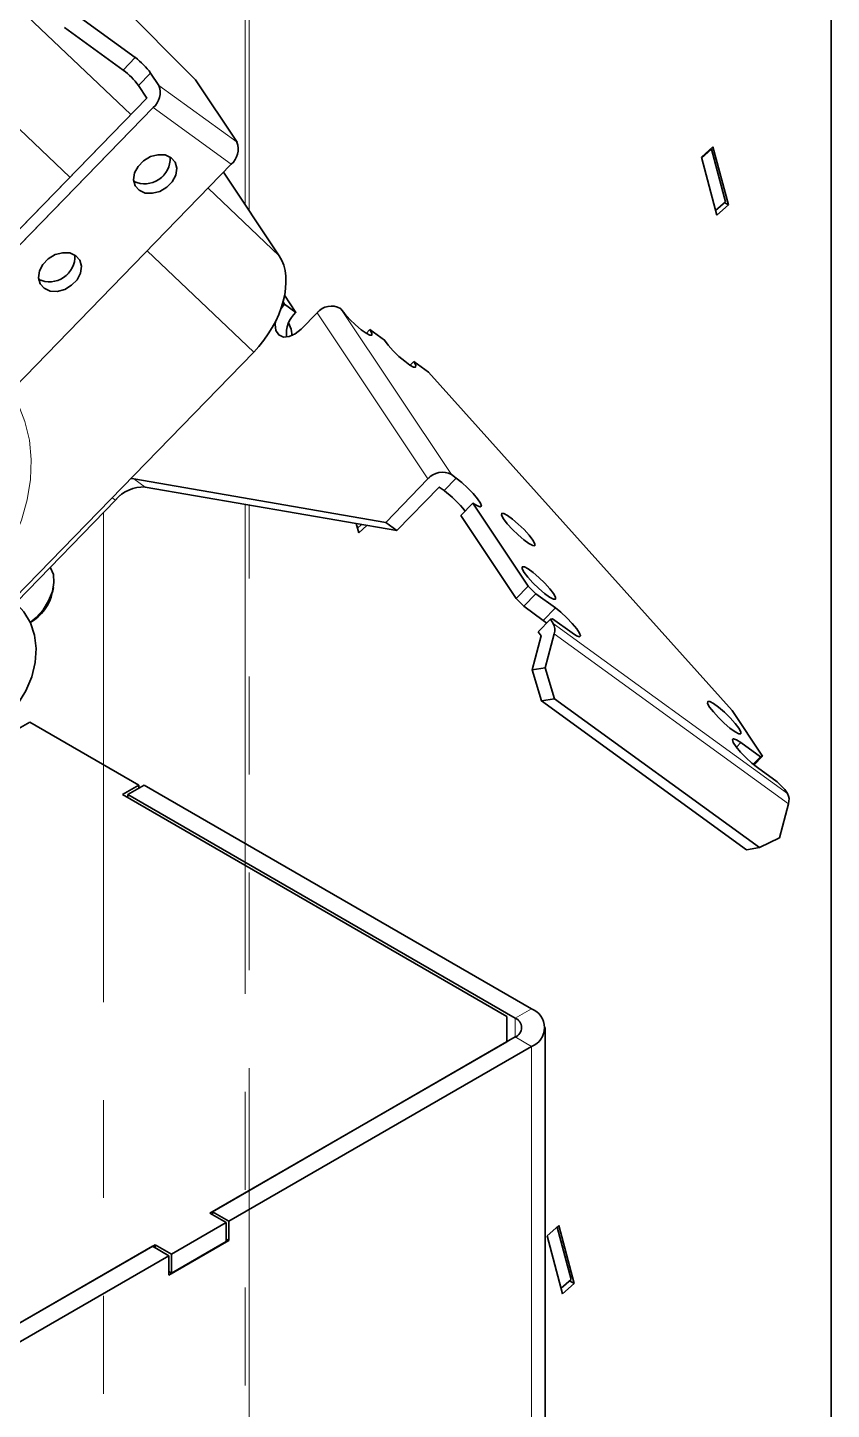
# Paper-space layout 'Blatt1' of a CAD drawing. Header units: millimetres. Extents: x 0 to 1189, y 0 to 841.
# Drawn here: x 597.49 to 607.91, y 129.61 to 147.53 of the extents above; entities that cross this region are included whole.
import ezdxf

# ---------------------------------------------------------------- set-up
doc = ezdxf.new("R2010")
doc.units = ezdxf.units.MM
doc.linetypes.add('PHANTOM', pattern=[12.7, 6.35, -1.27, 1.27, -1.27, 1.27, -1.27])

psp = doc.layouts.new('Blatt1')

# ---------------------------------------------------------------- linework, layer by layer
at = {"color": 7, "linetype": 'Continuous', "lineweight": 35}
for p, q in [((607.913, 172.867), (607.913, 84.419)), ((599.667, 146.855), (598.675, 147.853)), ((598.887, 147.143), (598.128, 147.694)), ((598.73, 146.98), (597.97, 147.532)), ((599.036, 146.619), (598.928, 146.781)), ((599.194, 146.782), (599.086, 146.943)), ((599.667, 146.855), (600.206, 146.047)), ((599.036, 146.619), (596.224, 143.724)), ((599.118, 146.495), (596.306, 143.6)), ((606.378, 145.984), (606.228, 145.851)), ((606.359, 145.955), (606.23, 145.841)), ((606.359, 145.955), (606.351, 145.96)), ((606.542, 145.272), (606.359, 145.955)), ((606.579, 145.233), (606.378, 145.984)), ((597.319, 142.865), (600.131, 145.76)), ((606.228, 145.851), (606.429, 145.1)), ((600.029, 145.656), (600.752, 144.572)), ((606.413, 145.158), (606.542, 145.272)), ((606.429, 145.1), (606.579, 145.233)), ((606.53, 145.261), (606.579, 145.233)), ((600.775, 143.886), (600.823, 143.945)), ((600.823, 143.945), (600.803, 143.976)), ((600.969, 143.839), (600.822, 144.06)), ((600.823, 143.945), (600.969, 143.839)), ((601.245, 143.834), (601.039, 143.622)), ((601.552, 143.885), (601.548, 143.891)), ((601.881, 143.567), (601.928, 143.615)), ((602.118, 143.477), (601.928, 143.615)), ((597.325, 140.135), (600.422, 143.323)), ((602.451, 143.153), (602.497, 143.201)), ((602.687, 143.063), (602.497, 143.201)), ((606.625, 138.676), (602.687, 143.063)), ((598.83, 141.684), (598.87, 141.68)), ((602.134, 141.114), (598.87, 141.68)), ((602.279, 141.008), (599.016, 141.574)), ((602.134, 141.114), (602.682, 141.679)), ((602.279, 141.008), (602.828, 141.573)), ((602.828, 141.573), (602.891, 141.527)), ((602.986, 141.736), (603.049, 141.69)), ((597.354, 140.091), (598.629, 141.403)), ((603.107, 141.204), (603.265, 141.366)), ((603.265, 141.366), (603.983, 140.289)), ((601.753, 141.1), (601.784, 140.981)), ((601.769, 141.04), (601.822, 141.088)), ((601.784, 140.981), (601.891, 141.076)), ((602.279, 141.008), (602.134, 141.114)), ((603.107, 141.204), (603.826, 140.127)), ((597.788, 140.527), (597.784, 140.533)), ((597.811, 140.207), (597.824, 140.272)), ((603.826, 140.127), (603.983, 140.289)), ((604.082, 140.189), (603.925, 140.027)), ((603.983, 140.289), (604.082, 140.189)), ((604.082, 140.189), (604.336, 140.005)), ((603.925, 140.027), (603.826, 140.127)), ((603.925, 140.027), (604.178, 139.843)), ((597.526, 139.815), (597.527, 139.816)), ((604.271, 139.858), (604.113, 139.696)), ((604.178, 139.843), (604.223, 139.808)), ((604.298, 139.866), (604.271, 139.858)), ((604.271, 139.858), (604.307, 139.804)), ((604.551, 139.682), (604.298, 139.866)), ((604.149, 139.642), (604.034, 139.202)), ((604.113, 139.696), (604.149, 139.642)), ((604.319, 139.669), (604.204, 139.229)), ((604.034, 139.202), (604.204, 139.229)), ((604.154, 138.8), (604.034, 139.202)), ((604.204, 139.229), (604.324, 138.827)), ((604.324, 138.827), (604.154, 138.8)), ((604.154, 138.8), (606.812, 136.87)), ((604.324, 138.827), (606.982, 136.897)), ((607.021, 138.084), (606.625, 138.676)), ((597.519, 138.523), (597.306, 138.401)), ((597.519, 138.523), (598.933, 137.707)), ((606.993, 138.076), (606.74, 138.259)), ((606.9, 137.98), (606.993, 138.076)), ((607.021, 138.084), (606.911, 137.971)), ((606.993, 138.076), (607.021, 138.084)), ((606.956, 137.936), (607.209, 137.752)), ((598.933, 137.707), (598.721, 137.584)), ((599.004, 137.707), (598.791, 137.584)), ((598.933, 137.707), (598.933, 137.666)), ((599.004, 137.707), (604.024, 134.808)), ((607.308, 137.653), (607.209, 137.752)), ((607.344, 137.599), (607.308, 137.653)), ((603.706, 134.706), (598.721, 137.584)), ((603.812, 134.686), (598.791, 137.584)), ((598.791, 137.584), (598.791, 137.543)), ((607.241, 137.023), (607.356, 137.463)), ((606.982, 136.897), (607.241, 137.023)), ((606.812, 136.87), (606.982, 136.897)), ((603.706, 134.38), (603.706, 134.706)), ((599.887, 132.175), (603.812, 134.441)), ((604.2, 118.787), (604.2, 134.563)), ((603.706, 134.38), (599.852, 132.155)), ((600.1, 132.053), (604.024, 134.318)), ((600.064, 132.033), (599.852, 132.155)), ((599.887, 132.175), (600.1, 132.053)), ((599.887, 132.135), (599.887, 132.175)), ((599.357, 131.624), (600.064, 132.033)), ((600.064, 131.788), (600.064, 132.033)), ((600.1, 131.8), (600.1, 132.053)), ((604.378, 131.996), (604.228, 131.862)), ((604.538, 131.298), (604.356, 131.976)), ((604.579, 131.244), (604.378, 131.996)), ((599.145, 131.747), (593.855, 128.693)), ((593.855, 128.693), (599.11, 131.726)), ((599.322, 131.604), (599.11, 131.726)), ((599.145, 131.747), (599.357, 131.624)), ((599.145, 131.706), (599.145, 131.747)), ((599.322, 131.351), (600.1, 131.8)), ((599.357, 131.379), (600.064, 131.788)), ((600.064, 131.82), (600.1, 131.8)), ((604.228, 131.862), (604.429, 131.111)), ((593.78, 128.405), (599.322, 131.604)), ((599.322, 131.604), (599.322, 131.351)), ((599.357, 131.379), (599.357, 131.624)), ((599.322, 131.4), (599.357, 131.379)), ((604.409, 131.184), (604.538, 131.298)), ((604.429, 131.111), (604.579, 131.244)), ((604.518, 131.28), (604.579, 131.244))]:
    psp.add_line(p, q, dxfattribs=at)
at = {"color": 7, "linetype": 'PHANTOM', "lineweight": 18}
for p, q in [((607.913, 172.867), (607.913, 84.419)), ((600.312, 149.868), (600.312, 145.232)), ((600.365, 145.153), (600.365, 149.922)), ((599.667, 146.855), (598.675, 147.853)), ((598.887, 147.143), (598.128, 147.694)), ((598.73, 146.98), (597.97, 147.532)), ((599.036, 146.619), (598.928, 146.781)), ((599.194, 146.782), (599.086, 146.943)), ((599.667, 146.855), (600.206, 146.047)), ((599.036, 146.619), (596.224, 143.724)), ((599.118, 146.495), (596.306, 143.6)), ((597.319, 142.865), (600.131, 145.76)), ((600.029, 145.656), (600.752, 144.572)), ((600.775, 143.886), (600.823, 143.945)), ((600.823, 143.945), (600.803, 143.976)), ((600.969, 143.839), (600.822, 144.06)), ((600.823, 143.945), (600.969, 143.839)), ((601.245, 143.834), (601.039, 143.622)), ((601.552, 143.885), (601.548, 143.891)), ((601.881, 143.567), (601.928, 143.615)), ((602.118, 143.477), (601.928, 143.615)), ((597.325, 140.135), (600.422, 143.323)), ((602.451, 143.153), (602.497, 143.201)), ((602.687, 143.063), (602.497, 143.201)), ((606.625, 138.676), (602.687, 143.063)), ((598.83, 141.684), (598.87, 141.68)), ((602.134, 141.114), (598.87, 141.68)), ((602.279, 141.008), (599.016, 141.574)), ((602.134, 141.114), (602.682, 141.679)), ((602.279, 141.008), (602.828, 141.573)), ((602.828, 141.573), (602.891, 141.527)), ((602.986, 141.736), (603.049, 141.69)), ((597.354, 140.091), (598.629, 141.403)), ((598.473, 141.243), (598.473, 124.605)), ((600.312, 141.35), (600.312, 127.656)), ((600.365, 127.686), (600.365, 141.34)), ((603.107, 141.204), (603.265, 141.366)), ((603.265, 141.366), (603.983, 140.289)), ((602.279, 141.008), (602.134, 141.114)), ((603.107, 141.204), (603.826, 140.127)), ((597.788, 140.527), (597.784, 140.533)), ((597.811, 140.207), (597.824, 140.272)), ((603.826, 140.127), (603.983, 140.289)), ((604.082, 140.189), (603.925, 140.027)), ((603.983, 140.289), (604.082, 140.189)), ((604.082, 140.189), (604.336, 140.005)), ((603.925, 140.027), (603.826, 140.127)), ((603.925, 140.027), (604.178, 139.843)), ((597.526, 139.815), (597.527, 139.816)), ((604.271, 139.858), (604.113, 139.696)), ((604.178, 139.843), (604.223, 139.808)), ((604.298, 139.866), (604.271, 139.858)), ((604.271, 139.858), (604.307, 139.804)), ((604.551, 139.682), (604.298, 139.866)), ((604.149, 139.642), (604.034, 139.202)), ((604.113, 139.696), (604.149, 139.642)), ((604.319, 139.669), (604.204, 139.229)), ((604.034, 139.202), (604.204, 139.229)), ((604.154, 138.8), (604.034, 139.202)), ((604.204, 139.229), (604.324, 138.827)), ((604.324, 138.827), (604.154, 138.8)), ((604.154, 138.8), (606.812, 136.87)), ((604.324, 138.827), (606.982, 136.897)), ((607.021, 138.084), (606.625, 138.676)), ((606.993, 138.076), (606.74, 138.259)), ((606.9, 137.98), (606.993, 138.076)), ((607.021, 138.084), (606.911, 137.971)), ((606.993, 138.076), (607.021, 138.084)), ((606.956, 137.936), (607.209, 137.752)), ((607.308, 137.653), (607.209, 137.752)), ((607.344, 137.599), (607.308, 137.653)), ((607.241, 137.023), (607.356, 137.463)), ((606.982, 136.897), (607.241, 137.023)), ((606.812, 136.87), (606.982, 136.897))]:
    psp.add_line(p, q, dxfattribs=at)
at = {"color": 8, "linetype": 'Continuous', "lineweight": 18}
for p, q in [((596.433, 148.684), (598.827, 146.404)), ((598.038, 145.592), (595.04, 148.446)), ((598.73, 146.98), (598.887, 147.143)), ((599.086, 146.943), (598.928, 146.781)), ((599.194, 146.782), (600.206, 146.047)), ((600.131, 145.76), (599.118, 146.495)), ((599.83, 145.45), (600.752, 144.572)), ((600.422, 143.323), (599.041, 144.638)), ((602.682, 141.679), (601.245, 143.834)), ((601.552, 143.885), (602.986, 141.736)), ((598.87, 141.68), (599.016, 141.574)), ((602.891, 141.527), (603.049, 141.69)), ((598.629, 141.403), (598.587, 141.434)), ((604.178, 139.843), (604.336, 140.005)), ((604.307, 139.804), (607.344, 137.599)), ((607.356, 137.463), (604.319, 139.669)), ((606.683, 138.201), (606.74, 138.259)), ((603.812, 134.686), (604.024, 134.808)), ((603.812, 134.441), (603.812, 134.686)), ((603.812, 134.441), (604.024, 134.318)), ((604.024, 134.318), (604.024, 118.889))]:
    psp.add_line(p, q, dxfattribs=at)
at = {"color": 8, "linetype": 'PHANTOM', "lineweight": 18}
for p, q in [((596.433, 148.684), (598.827, 146.404)), ((598.038, 145.592), (595.04, 148.446)), ((598.73, 146.98), (598.887, 147.143)), ((599.086, 146.943), (598.928, 146.781)), ((599.194, 146.782), (600.206, 146.047)), ((600.131, 145.76), (599.118, 146.495)), ((599.83, 145.45), (600.752, 144.572)), ((600.422, 143.323), (599.041, 144.638)), ((602.682, 141.679), (601.245, 143.834)), ((601.552, 143.885), (602.986, 141.736)), ((598.87, 141.68), (599.016, 141.574)), ((602.891, 141.527), (603.049, 141.69)), ((598.629, 141.403), (598.587, 141.434)), ((604.178, 139.843), (604.336, 140.005)), ((604.307, 139.804), (607.344, 137.599)), ((607.356, 137.463), (604.319, 139.669)), ((606.683, 138.201), (606.74, 138.259))]:
    psp.add_line(p, q, dxfattribs=at)
at = {"color": 7, "linetype": 'Continuous', "lineweight": 35, "flags": 128}
for points in [[(598.939, 145.422), (598.886, 145.482), (598.865, 145.56), (598.877, 145.647), (598.922, 145.732), (598.993, 145.806), (599.083, 145.859), (599.18, 145.884), (599.273, 145.88), (599.35, 145.845), (599.403, 145.785), (599.424, 145.707), (599.412, 145.62), (599.367, 145.534), (599.296, 145.461), (599.206, 145.408), (599.109, 145.383), (599.016, 145.387), (598.939, 145.422)], [(597.704, 144.151), (597.652, 144.21), (597.63, 144.289), (597.643, 144.376), (597.687, 144.461), (597.759, 144.535), (597.848, 144.588), (597.946, 144.613), (598.038, 144.609), (598.116, 144.574), (598.168, 144.514), (598.19, 144.436), (598.177, 144.349), (598.133, 144.263), (598.061, 144.19), (597.971, 144.137), (597.874, 144.111), (597.782, 144.116), (597.704, 144.151)], [(601.552, 143.885), (601.602, 143.82), (601.668, 143.748), (601.742, 143.677), (601.815, 143.614), (601.88, 143.568), (601.928, 143.543), (601.953, 143.543), (601.953, 143.568), (601.928, 143.615)], [(601.039, 143.622), (600.962, 143.559), (600.882, 143.524), (600.807, 143.519), (600.747, 143.547), (600.71, 143.603), (600.699, 143.681), (600.703, 143.718)], [(600.919, 143.536), (600.91, 143.619), (600.875, 143.705)], [(602.118, 143.477), (602.166, 143.413), (602.231, 143.341), (602.306, 143.268), (602.381, 143.204), (602.447, 143.156), (602.496, 143.13), (602.522, 143.13), (602.523, 143.154), (602.497, 143.201)], [(603.265, 141.366), (603.323, 141.329), (603.361, 141.316), (603.375, 141.328), (603.362, 141.364), (603.325, 141.42), (603.267, 141.49), (603.196, 141.563), (603.12, 141.633), (603.049, 141.69)], [(603.663, 141.16), (603.711, 141.097), (603.777, 141.024), (603.851, 140.952), (603.926, 140.887), (603.992, 140.84), (604.041, 140.814), (604.067, 140.813), (604.068, 140.838), (604.043, 140.885), (603.994, 140.948), (603.929, 141.021), (603.854, 141.094), (603.78, 141.158), (603.714, 141.206), (603.664, 141.232), (603.638, 141.232), (603.637, 141.207), (603.663, 141.16)], [(597.524, 139.818), (597.601, 139.881), (597.691, 139.982), (597.762, 140.097), (597.811, 140.218), (597.832, 140.336), (597.824, 140.441), (597.788, 140.527)], [(604.31, 140.191), (604.261, 140.254), (604.196, 140.327), (604.122, 140.4), (604.047, 140.464), (603.981, 140.512), (603.932, 140.538), (603.905, 140.538), (603.905, 140.513), (603.93, 140.466), (603.978, 140.403), (604.044, 140.33), (604.118, 140.258), (604.193, 140.193), (604.259, 140.146), (604.308, 140.12), (604.335, 140.119), (604.335, 140.144), (604.31, 140.191)], [(596.513, 140.313), (596.66, 140.319), (596.852, 140.302), (597.031, 140.256), (597.192, 140.181), (597.331, 140.081), (597.443, 139.957), (597.527, 139.812), (597.58, 139.651), (597.6, 139.478), (597.588, 139.297), (597.543, 139.113), (597.467, 138.93), (597.361, 138.754), (597.229, 138.588), (597.073, 138.438), (596.899, 138.306), (596.709, 138.197), (596.51, 138.114), (596.306, 138.058), (596.12, 138.032)], [(604.551, 139.682), (604.61, 139.645), (604.648, 139.631), (604.662, 139.644), (604.649, 139.68), (604.612, 139.736), (604.554, 139.805), (604.483, 139.879), (604.407, 139.949), (604.336, 140.005)], [(606.714, 138.445), (606.666, 138.508), (606.601, 138.581), (606.526, 138.654), (606.451, 138.718), (606.385, 138.766), (606.336, 138.791), (606.31, 138.792), (606.309, 138.767), (606.335, 138.72), (606.383, 138.657), (606.448, 138.584), (606.523, 138.512), (606.598, 138.447), (606.664, 138.4), (606.713, 138.374), (606.739, 138.373), (606.74, 138.398), (606.714, 138.445)], [(606.74, 138.259), (606.682, 138.297), (606.643, 138.31), (606.63, 138.298), (606.642, 138.262), (606.68, 138.205), (606.737, 138.136), (606.808, 138.063), (606.884, 137.993), (606.956, 137.936)]]:
    psp.add_lwpolyline(points, dxfattribs=at)
at = {"color": 7, "linetype": 'PHANTOM', "lineweight": 18, "flags": 128}
for points in [[(598.939, 145.422), (598.886, 145.482), (598.865, 145.56), (598.877, 145.647), (598.922, 145.732), (598.993, 145.806), (599.083, 145.859), (599.18, 145.884), (599.273, 145.88), (599.35, 145.845), (599.403, 145.785), (599.424, 145.707), (599.412, 145.62), (599.367, 145.534), (599.296, 145.461), (599.206, 145.408), (599.109, 145.383), (599.016, 145.387), (598.939, 145.422)], [(597.704, 144.151), (597.652, 144.21), (597.63, 144.289), (597.643, 144.376), (597.687, 144.461), (597.759, 144.535), (597.848, 144.588), (597.946, 144.613), (598.038, 144.609), (598.116, 144.574), (598.168, 144.514), (598.19, 144.436), (598.177, 144.349), (598.133, 144.263), (598.061, 144.19), (597.971, 144.137), (597.874, 144.111), (597.782, 144.116), (597.704, 144.151)], [(601.552, 143.885), (601.602, 143.82), (601.668, 143.748), (601.742, 143.677), (601.815, 143.614), (601.88, 143.568), (601.928, 143.543), (601.953, 143.543), (601.953, 143.568), (601.928, 143.615)], [(601.039, 143.622), (600.962, 143.559), (600.882, 143.524), (600.807, 143.519), (600.747, 143.547), (600.71, 143.603), (600.699, 143.681), (600.703, 143.718)], [(600.919, 143.536), (600.91, 143.619), (600.875, 143.705)], [(602.118, 143.477), (602.166, 143.413), (602.231, 143.341), (602.306, 143.268), (602.381, 143.204), (602.447, 143.156), (602.496, 143.13), (602.522, 143.13), (602.523, 143.154), (602.497, 143.201)], [(603.265, 141.366), (603.323, 141.329), (603.361, 141.316), (603.375, 141.328), (603.362, 141.364), (603.325, 141.42), (603.267, 141.49), (603.196, 141.563), (603.12, 141.633), (603.049, 141.69)], [(603.663, 141.16), (603.711, 141.097), (603.777, 141.024), (603.851, 140.952), (603.926, 140.887), (603.992, 140.84), (604.041, 140.814), (604.067, 140.813), (604.068, 140.838), (604.043, 140.885), (603.994, 140.948), (603.929, 141.021), (603.854, 141.094), (603.78, 141.158), (603.714, 141.206), (603.664, 141.232), (603.638, 141.232), (603.637, 141.207), (603.663, 141.16)], [(597.524, 139.818), (597.601, 139.881), (597.691, 139.982), (597.762, 140.097), (597.811, 140.218), (597.832, 140.336), (597.824, 140.441), (597.788, 140.527)], [(604.31, 140.191), (604.261, 140.254), (604.196, 140.327), (604.122, 140.4), (604.047, 140.464), (603.981, 140.512), (603.932, 140.538), (603.905, 140.538), (603.905, 140.513), (603.93, 140.466), (603.978, 140.403), (604.044, 140.33), (604.118, 140.258), (604.193, 140.193), (604.259, 140.146), (604.308, 140.12), (604.335, 140.119), (604.335, 140.144), (604.31, 140.191)], [(596.513, 140.313), (596.66, 140.319), (596.852, 140.302), (597.031, 140.256), (597.192, 140.181), (597.331, 140.081), (597.443, 139.957), (597.527, 139.812), (597.58, 139.651), (597.6, 139.478), (597.588, 139.297), (597.543, 139.113), (597.467, 138.93), (597.361, 138.754), (597.229, 138.588), (597.073, 138.438), (596.899, 138.306), (596.709, 138.197), (596.51, 138.114), (596.306, 138.058), (596.12, 138.032)], [(604.551, 139.682), (604.61, 139.645), (604.648, 139.631), (604.662, 139.644), (604.649, 139.68), (604.612, 139.736), (604.554, 139.805), (604.483, 139.879), (604.407, 139.949), (604.336, 140.005)], [(606.714, 138.445), (606.666, 138.508), (606.601, 138.581), (606.526, 138.654), (606.451, 138.718), (606.385, 138.766), (606.336, 138.791), (606.31, 138.792), (606.309, 138.767), (606.335, 138.72), (606.383, 138.657), (606.448, 138.584), (606.523, 138.512), (606.598, 138.447), (606.664, 138.4), (606.713, 138.374), (606.739, 138.373), (606.74, 138.398), (606.714, 138.445)], [(606.74, 138.259), (606.682, 138.297), (606.643, 138.31), (606.63, 138.298), (606.642, 138.262), (606.68, 138.205), (606.737, 138.136), (606.808, 138.063), (606.884, 137.993), (606.956, 137.936)]]:
    psp.add_lwpolyline(points, dxfattribs=at)
at = {"color": 8, "linetype": 'Continuous', "lineweight": 18, "flags": 128}
psp.add_lwpolyline([(597.251, 142.852), (597.368, 142.648), (597.456, 142.422), (597.513, 142.183), (597.537, 141.931), (597.528, 141.672), (597.486, 141.408), (597.412, 141.142), (597.306, 140.879), (597.175, 140.629)], dxfattribs=at)
at = {"color": 8, "linetype": 'PHANTOM', "lineweight": 18, "flags": 128}
psp.add_lwpolyline([(597.251, 142.852), (597.368, 142.648), (597.456, 142.422), (597.513, 142.183), (597.537, 141.931), (597.528, 141.672), (597.486, 141.408), (597.412, 141.142), (597.306, 140.879), (597.175, 140.629)], dxfattribs=at)
at = {"color": 7, "linetype": 'Continuous', "lineweight": 35}
for centre, radius, start, end in [((598.332, 146.392), 0.934, 36.1585, 53.4926), ((598.174, 146.23), 0.934, 36.1585, 53.4926), ((598.955, 146.691), 0.255, 309.8097, 20.796), ((599.036, 146.619), 0.000222, 309.8097, 20.796), ((599.967, 145.956), 0.255, 309.8097, 20.796), ((599.009, 145.837), 0.331, 244.7471, 2.6666), ((597.774, 144.566), 0.331, 244.7471, 2.6666), ((601.431, 143.675), 0.245, 61.538, 139.6952), ((601.225, 143.562), 0.378, 132.5987, 186.6335), ((602.869, 141.52), 0.245, 61.488, 139.7031), ((598.993, 141.103), 0.472, 87.2538, 140.4641), ((602.828, 141.573), 0.000213, 61.488, 139.7031), ((602, 140.337), 1.487, 38.4949, 53.1729), ((597.234, 140.327), 0.589, 299.8192, 348.2108), ((604.159, 139.723), 0.169, 341.4605, 28.8878), ((604.149, 139.642), 0.000147, 341.4605, 28.8878), ((607.196, 137.517), 0.169, 341.4605, 28.8878), ((603.931, 134.563), 0.262, 290.7834, 69.2166), ((603.765, 134.563), 0.131, 290.7834, 69.2166)]:
    psp.add_arc(centre, radius, start, end, dxfattribs=at)
at = {"color": 7, "linetype": 'PHANTOM', "lineweight": 18}
for centre, radius, start, end in [((598.332, 146.392), 0.934, 36.1585, 53.4926), ((598.174, 146.23), 0.934, 36.1585, 53.4926), ((598.955, 146.691), 0.255, 309.8097, 20.796), ((599.036, 146.619), 0.000222, 309.8097, 20.796), ((599.967, 145.956), 0.255, 309.8097, 20.796), ((599.009, 145.837), 0.331, 244.7471, 2.6666), ((597.774, 144.566), 0.331, 244.7471, 2.6666), ((601.431, 143.675), 0.245, 61.538, 139.6952), ((601.225, 143.562), 0.378, 132.5987, 186.6335), ((602.869, 141.52), 0.245, 61.488, 139.7031), ((598.993, 141.103), 0.472, 87.2538, 140.4641), ((602.828, 141.573), 0.000213, 61.488, 139.7031), ((602, 140.337), 1.487, 38.4949, 53.1729), ((597.234, 140.327), 0.589, 299.8192, 348.2108), ((604.159, 139.723), 0.169, 341.4605, 28.8878), ((604.149, 139.642), 0.000147, 341.4605, 28.8878), ((607.196, 137.517), 0.169, 341.4605, 28.8878)]:
    psp.add_arc(centre, radius, start, end, dxfattribs=at)
at = {"color": 7, "linetype": 'Continuous', "lineweight": 35}
psp.add_ellipse((600.063, 143.862), major_axis=(0.593, 0.812), ratio=0.620207, start_param=4.488399, end_param=6.059195, dxfattribs=at)
at = {"color": 7, "linetype": 'PHANTOM', "lineweight": 18}
psp.add_ellipse((600.063, 143.862), major_axis=(0.593, 0.812), ratio=0.620207, start_param=4.488399, end_param=6.059195, dxfattribs=at)

doc.saveas('drawing.dxf')
